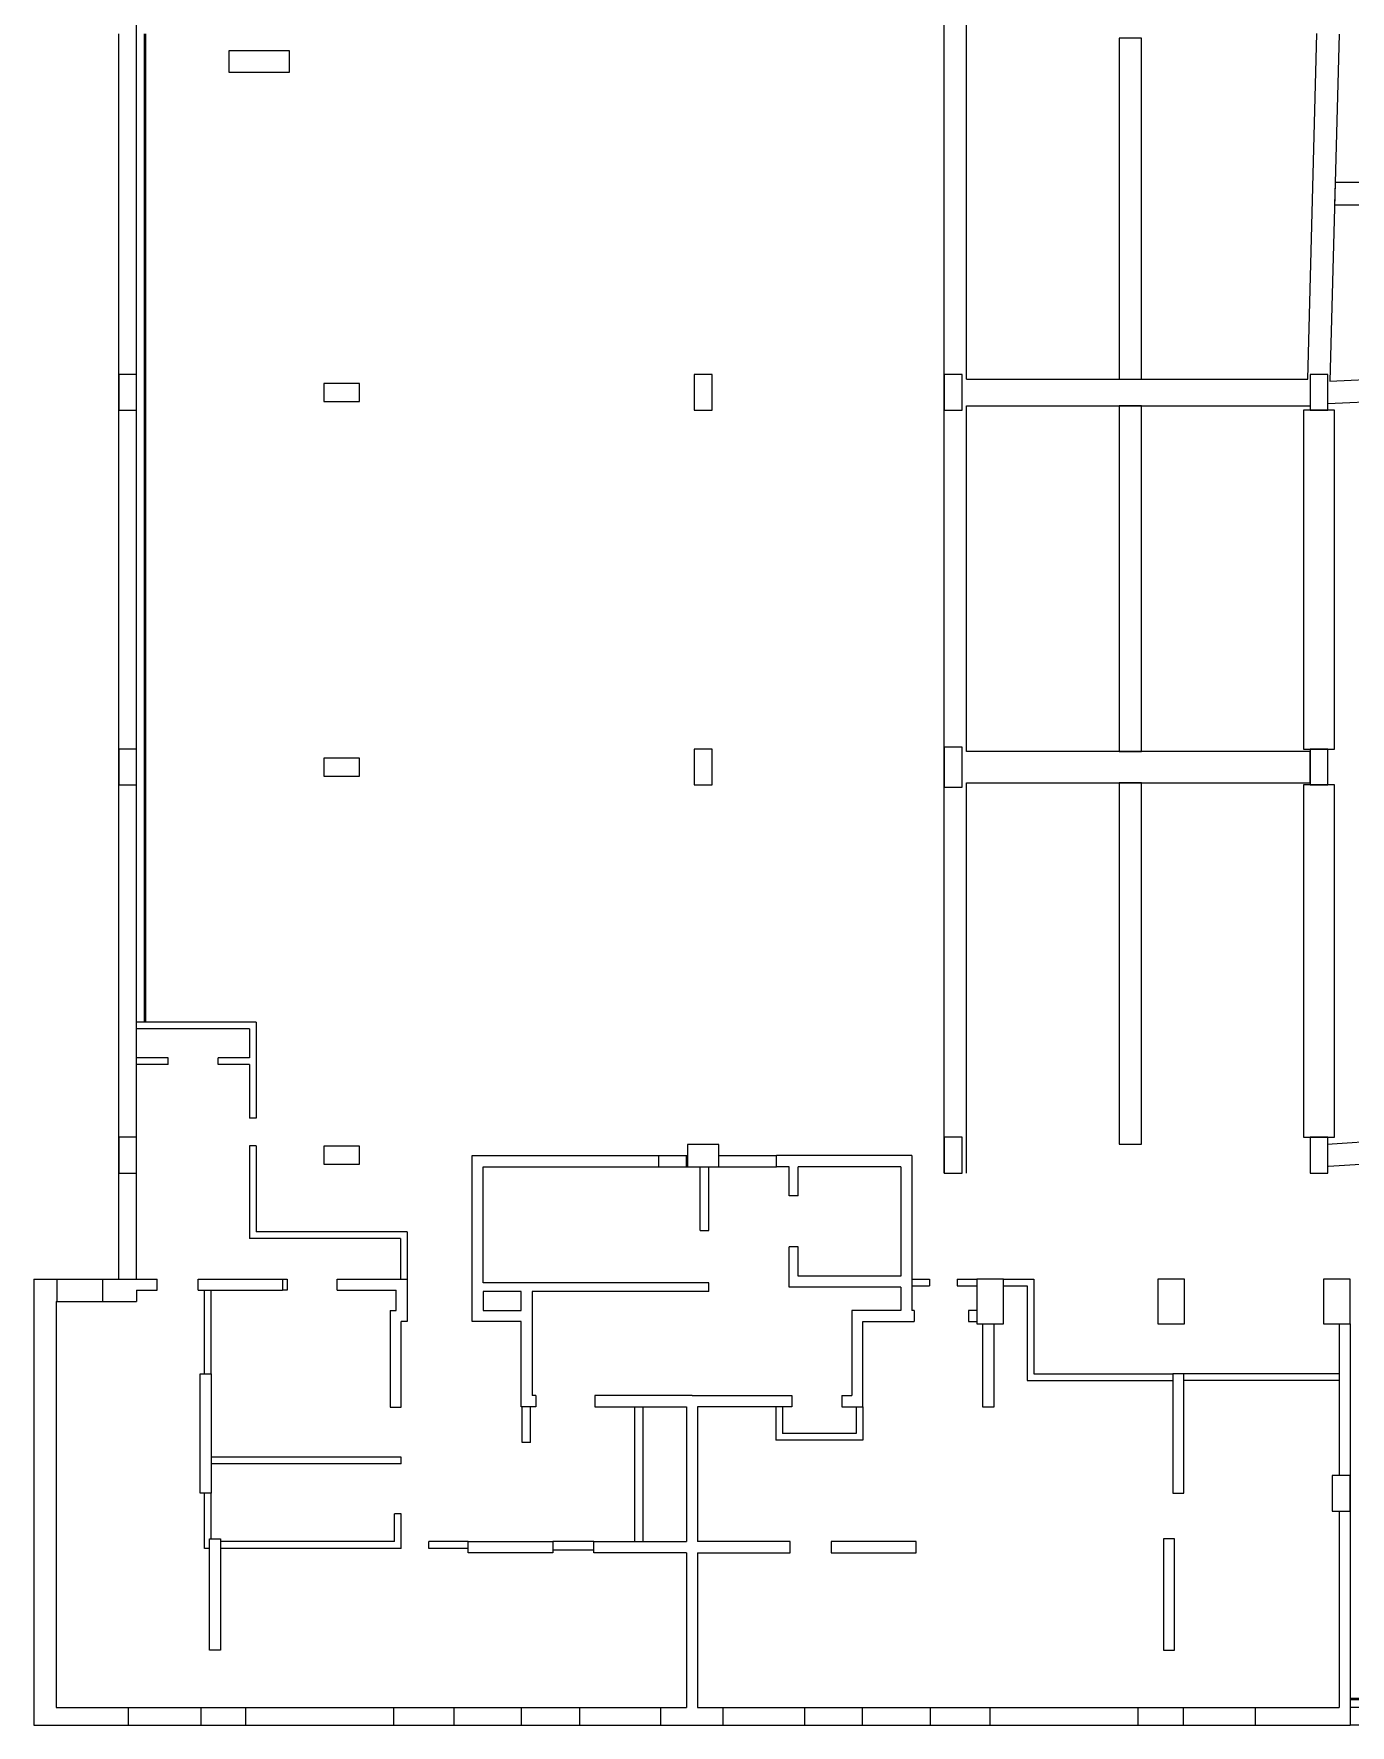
# Model space of a CAD drawing. Header units: metres. Extents: x -681087 to 1033303, y 74272 to 2630761.
# Drawn here: x 107483 to 136983, y 2090534 to 2128454 of the extents above; entities that cross this region are included whole.
import ezdxf

# ---------------------------------------------------------------- set-up
doc = ezdxf.new("R2010")
doc.units = ezdxf.units.M
for name, color, linetype in [('SKELETON_CLEAN', 7, 'Continuous'), ('SKELETON_ISOLATED', 1, 'Continuous'), ('SKELETON_ORIGINAL', 8, 'Continuous')]:
    doc.layers.add(name, color=color, linetype=linetype)

msp = doc.modelspace()

# ---------------------------------------------------------------- linework, layer by layer
at = {"layer": 'SKELETON_CLEAN'}
for p, q in [((127884, 2102914), (127884, 2129954)), ((128384, 2120714), (128384, 2129954)), ((109784, 2100534), (109784, 2128954)), ((109384, 2100534), (109384, 2128454)), ((136031, 2120714), (136233, 2128461)), ((111861, 2128084), (113202, 2128084)), ((111861, 2127587), (111861, 2128084)), ((113202, 2128084), (113202, 2127587)), ((132309, 2128354), (131809, 2128354)), ((131809, 2128354), (131809, 2120714)), ((132309, 2120714), (132309, 2128354)), ((136733, 2128448), (136530, 2120667)), ((113202, 2127587), (111861, 2127587)), ((136646, 2125124), (136633, 2124624)), ((144734, 2125124), (136646, 2125124)), ((136633, 2124624), (144734, 2124624)), ((136530, 2120667), (144734, 2121032)), ((109784, 2120814), (109384, 2120814)), ((109384, 2120814), (109384, 2120014)), ((109784, 2120014), (109784, 2120814)), ((114784, 2120614), (113984, 2120614)), ((113984, 2120614), (113984, 2120214)), ((114784, 2120214), (114784, 2120614)), ((122684, 2120814), (122284, 2120814)), ((122284, 2120814), (122284, 2120014)), ((122684, 2120014), (122684, 2120814)), ((128284, 2120814), (127884, 2120814)), ((127884, 2120814), (127884, 2120014)), ((128284, 2120014), (128284, 2120814)), ((128384, 2120714), (136031, 2120714)), ((131809, 2120714), (132309, 2120714)), ((136484, 2120814), (136084, 2120814)), ((136084, 2120814), (136084, 2120014)), ((136484, 2120014), (136484, 2120814)), ((113984, 2120214), (114784, 2120214)), ((128384, 2112364), (128384, 2120114)), ((128384, 2120114), (136084, 2120114)), ((132309, 2120114), (131809, 2120114)), ((131809, 2120114), (131809, 2112364)), ((132309, 2112364), (132309, 2120114)), ((109384, 2120014), (109784, 2120014)), ((122284, 2120014), (122684, 2120014)), ((127884, 2120014), (128284, 2120014)), ((136634, 2120014), (135934, 2120014)), ((135934, 2120014), (135934, 2112414)), ((136084, 2120014), (136484, 2120014)), ((136634, 2112414), (136634, 2120014)), ((109784, 2112414), (109384, 2112414)), ((109384, 2112414), (109384, 2111614)), ((109784, 2111614), (109784, 2112414)), ((114784, 2112214), (113984, 2112214)), ((113984, 2112214), (113984, 2111814)), ((114784, 2111814), (114784, 2112214)), ((122684, 2112414), (122284, 2112414)), ((122284, 2112414), (122284, 2111614)), ((122684, 2111614), (122684, 2112414)), ((128284, 2112464), (127884, 2112464)), ((127884, 2112464), (127884, 2111564)), ((128284, 2111564), (128284, 2112464)), ((136084, 2112364), (128384, 2112364)), ((131809, 2112364), (132309, 2112364)), ((135934, 2112414), (136634, 2112414)), ((136484, 2112414), (136084, 2112414)), ((136484, 2111614), (136484, 2112414)), ((113984, 2111814), (114784, 2111814)), ((109384, 2111614), (109784, 2111614)), ((122284, 2111614), (122684, 2111614)), ((127884, 2111564), (128284, 2111564)), ((128384, 2111664), (136084, 2111664)), ((128384, 2102914), (128384, 2111664)), ((132309, 2111664), (131809, 2111664)), ((131809, 2111664), (131809, 2103564)), ((132309, 2103564), (132309, 2111664)), ((136634, 2111614), (135934, 2111614)), ((135934, 2111614), (135934, 2103714)), ((136084, 2111614), (136484, 2111614)), ((136634, 2103714), (136634, 2111614)), ((112464, 2106294), (109784, 2106294)), ((112314, 2106144), (109784, 2106144)), ((112314, 2106144), (112314, 2105494)), ((112464, 2106294), (112464, 2104144)), ((110493, 2105494), (109784, 2105494)), ((110493, 2105344), (109784, 2105344)), ((110493, 2105344), (110493, 2105494)), ((112314, 2105494), (111613, 2105494)), ((111613, 2105344), (111613, 2105494)), ((112314, 2105344), (111613, 2105344)), ((112314, 2105344), (112314, 2104144)), ((112464, 2104144), (112314, 2104144)), ((109784, 2103714), (109384, 2103714)), ((109384, 2103714), (109384, 2102914)), ((109784, 2102914), (109784, 2103714)), ((112464, 2103524), (112314, 2103524)), ((112314, 2103524), (112314, 2101444)), ((112464, 2103524), (112464, 2101594)), ((114784, 2103514), (113984, 2103514)), ((113984, 2103514), (113984, 2103114)), ((114784, 2103114), (114784, 2103514)), ((122833, 2103554), (122133, 2103554)), ((122833, 2103054), (122833, 2103554)), ((128284, 2103714), (127884, 2103714)), ((127884, 2103714), (127884, 2102914)), ((128284, 2102914), (128284, 2103714)), ((131809, 2103564), (132309, 2103564)), ((135934, 2103714), (136634, 2103714)), ((136484, 2103714), (136084, 2103714)), ((136084, 2103714), (136084, 2102914)), ((136484, 2102914), (136484, 2103714)), ((113984, 2103114), (114784, 2103114)), ((117303, 2099584), (117303, 2103304)), ((117303, 2103304), (121493, 2103304)), ((117553, 2100454), (117553, 2103054)), ((117553, 2103054), (121493, 2103054)), ((121493, 2103054), (121493, 2103304)), ((121493, 2103304), (122113, 2103304)), ((121493, 2103054), (122113, 2103054)), ((122113, 2103304), (122133, 2103304)), ((122113, 2103054), (122413, 2103054)), ((122133, 2103054), (122833, 2103054)), ((122413, 2101624), (122413, 2103054)), ((122613, 2101624), (122613, 2103054)), ((122833, 2103304), (124123, 2103304)), ((122833, 2103054), (124123, 2103054)), ((124123, 2103054), (124123, 2103304)), ((127163, 2103304), (124123, 2103304)), ((124413, 2103054), (124123, 2103054)), ((124413, 2102399), (124413, 2103054)), ((124613, 2102399), (124613, 2103054)), ((126913, 2103054), (124613, 2103054)), ((126913, 2103054), (126913, 2100604)), ((127163, 2103304), (127163, 2099834)), ((109384, 2102914), (109784, 2102914)), ((127884, 2102914), (128284, 2102914)), ((136084, 2102914), (136484, 2102914)), ((124613, 2102399), (124413, 2102399)), ((115853, 2101594), (112464, 2101594)), ((115853, 2101594), (115853, 2100534)), ((122413, 2101624), (122613, 2101624)), ((115703, 2101444), (112314, 2101444)), ((115703, 2101444), (115703, 2100534)), ((124613, 2101259), (124413, 2101259)), ((124413, 2100354), (124413, 2101259)), ((124613, 2100604), (124613, 2101259)), ((107483, 2100534), (110248, 2100534)), ((107483, 2100534), (107483, 2090534)), ((110248, 2100284), (110248, 2100534)), ((111168, 2100284), (111168, 2100534)), ((111168, 2100534), (113058, 2100534)), ((113058, 2100534), (113058, 2100284)), ((113058, 2100534), (113158, 2100534)), ((113158, 2100534), (113158, 2100284)), ((114278, 2100284), (114278, 2100534)), ((114278, 2100534), (115853, 2100534)), ((115853, 2100534), (115853, 2099584)), ((122613, 2100454), (117553, 2100454)), ((122613, 2100254), (122613, 2100454)), ((126913, 2100604), (124613, 2100604)), ((127163, 2100534), (127553, 2100534)), ((127553, 2100534), (127553, 2100384)), ((128173, 2100534), (128173, 2100384)), ((128173, 2100534), (128613, 2100534)), ((129213, 2100534), (128613, 2100534)), ((128613, 2100534), (128613, 2099534)), ((129213, 2099534), (129213, 2100534)), ((129213, 2100534), (129893, 2100534)), ((129893, 2100534), (129893, 2098414)), ((133273, 2100534), (132673, 2100534)), ((132673, 2100534), (132673, 2099534)), ((133273, 2099534), (133273, 2100534)), ((136983, 2100534), (136383, 2100534)), ((136383, 2100534), (136383, 2099534)), ((136983, 2099534), (136983, 2100534)), ((107983, 2100034), (107983, 2090934)), ((107983, 2100034), (109783, 2100034)), ((109783, 2100284), (109783, 2100034)), ((109784, 2100284), (110248, 2100284)), ((111168, 2100284), (113058, 2100284)), ((111458, 2098414), (111458, 2100284)), ((113158, 2100284), (113058, 2100284)), ((114278, 2100284), (115603, 2100284)), ((115603, 2099834), (115603, 2100284)), ((117553, 2100254), (117553, 2099834)), ((118403, 2100254), (117553, 2100254)), ((118403, 2099834), (118403, 2100254)), ((122613, 2100254), (118653, 2100254)), ((118653, 2100254), (118653, 2099834)), ((126913, 2100354), (124413, 2100354)), ((126913, 2100354), (126913, 2099834)), ((127163, 2100384), (127553, 2100384)), ((128173, 2100384), (128613, 2100384)), ((129213, 2100384), (129743, 2100384)), ((129743, 2100384), (129743, 2098264)), ((115468, 2099834), (115468, 2097664)), ((115468, 2099834), (115603, 2099834)), ((117553, 2099834), (118403, 2099834)), ((118653, 2099834), (118653, 2097924)), ((125813, 2099834), (125813, 2097924)), ((126913, 2099834), (125813, 2099834)), ((127213, 2099834), (127163, 2099834)), ((127213, 2099834), (127213, 2099584)), ((128613, 2099834), (128433, 2099834)), ((128433, 2099834), (128433, 2099584)), ((115718, 2097664), (115718, 2099584)), ((115853, 2099584), (115718, 2099584)), ((118403, 2099584), (117303, 2099584)), ((118403, 2097674), (118403, 2099584)), ((126063, 2097674), (126063, 2099584)), ((126063, 2099584), (127213, 2099584)), ((128433, 2099584), (128613, 2099584)), ((128613, 2099534), (129213, 2099534)), ((128748, 2097664), (128748, 2099534)), ((128998, 2099534), (128998, 2097664)), ((132673, 2099534), (133273, 2099534)), ((136383, 2099534), (136983, 2099534)), ((136983, 2099534), (136983, 2090534)), ((111208, 2095734), (111208, 2098414)), ((111208, 2098414), (111458, 2098414)), ((111458, 2098414), (111458, 2095734)), ((129743, 2098264), (133008, 2098264)), ((129893, 2098414), (133008, 2098414)), ((133258, 2098414), (133008, 2098414)), ((133008, 2098414), (133008, 2095734)), ((133258, 2095734), (133258, 2098414)), ((136733, 2098414), (133258, 2098414)), ((118733, 2097924), (118653, 2097924)), ((118733, 2097924), (118733, 2097674)), ((122233, 2097924), (120053, 2097924)), ((120053, 2097924), (120053, 2097674)), ((122233, 2097924), (124473, 2097924)), ((124473, 2097924), (124473, 2097674)), ((125593, 2097924), (125593, 2097674)), ((125593, 2097924), (125813, 2097924)), ((115468, 2097664), (115718, 2097664)), ((118733, 2097674), (118403, 2097674)), ((118423, 2096869), (118423, 2097674)), ((118613, 2096869), (118613, 2097674)), ((120053, 2097674), (122108, 2097674)), ((122108, 2097674), (122108, 2094649)), ((124473, 2097674), (122358, 2097674)), ((122358, 2097674), (122358, 2094649)), ((124113, 2097674), (124113, 2096924)), ((124263, 2097674), (124263, 2097074)), ((125593, 2097674), (126063, 2097674)), ((125913, 2097674), (125913, 2097074)), ((126063, 2097674), (126063, 2096924)), ((128998, 2097664), (128748, 2097664)), ((125913, 2097074), (124263, 2097074)), ((118613, 2096869), (118423, 2096869)), ((126063, 2096924), (124113, 2096924)), ((115718, 2096544), (111458, 2096544)), ((115718, 2096394), (111458, 2096394)), ((115718, 2096394), (115718, 2096544)), ((136983, 2096134), (136583, 2096134)), ((136583, 2096134), (136583, 2095334)), ((136983, 2095334), (136983, 2096134)), ((111458, 2095734), (111208, 2095734)), ((111308, 2094499), (111308, 2095734)), ((111458, 2094714), (111458, 2095734)), ((133008, 2095734), (133258, 2095734)), ((115568, 2094649), (115568, 2095274)), ((115718, 2095274), (115568, 2095274)), ((115718, 2094499), (115718, 2095274)), ((136583, 2095334), (136983, 2095334)), ((136733, 2095334), (136733, 2090934)), ((111418, 2092214), (111418, 2094714)), ((111418, 2094714), (111668, 2094714)), ((111668, 2094714), (111668, 2092214)), ((133048, 2094714), (132798, 2094714)), ((132798, 2094714), (132798, 2092214)), ((133048, 2092214), (133048, 2094714)), ((111418, 2094499), (111308, 2094499)), ((115568, 2094649), (111668, 2094649)), ((115718, 2094499), (111668, 2094499)), ((117213, 2094649), (116338, 2094649)), ((116338, 2094499), (116338, 2094649)), ((117213, 2094499), (116338, 2094499)), ((117213, 2094399), (117213, 2094649)), ((117213, 2094649), (119113, 2094649)), ((119113, 2094399), (117213, 2094399)), ((119113, 2094649), (119113, 2094399)), ((120033, 2094649), (119113, 2094649)), ((120033, 2094399), (120033, 2094649)), ((120033, 2094649), (122108, 2094649)), ((122108, 2094399), (120033, 2094399)), ((122108, 2094399), (122108, 2090934)), ((124433, 2094649), (122358, 2094649)), ((122358, 2094399), (124433, 2094399)), ((122358, 2094399), (122358, 2090934)), ((124433, 2094399), (124433, 2094649)), ((127253, 2094649), (125353, 2094649)), ((125353, 2094649), (125353, 2094399)), ((125353, 2094399), (127253, 2094399)), ((127253, 2094399), (127253, 2094649)), ((111668, 2092214), (111418, 2092214)), ((132798, 2092214), (133048, 2092214)), ((107983, 2090934), (122108, 2090934)), ((122358, 2090934), (136733, 2090934)), ((199612, 2090934), (136983, 2090934)), ((107483, 2090534), (136983, 2090534))]:
    msp.add_line(p, q, dxfattribs=at)
at = {"layer": 'SKELETON_ISOLATED'}
for p, q in [((109969, 2128454), (109969, 2106294)), ((136484, 2120164), (144795, 2120535)), ((136084, 2112039), (136084, 2111989)), ((136468, 2103564), (144768, 2104084)), ((136500, 2103065), (144800, 2103585)), ((122123, 2103304), (122123, 2103179)), ((107998, 2100534), (107998, 2100034)), ((109018, 2100534), (109018, 2100034)), ((111308, 2098414), (111308, 2100284)), ((136733, 2099534), (136733, 2096134)), ((136733, 2098264), (133258, 2098264)), ((120948, 2094649), (120948, 2097674)), ((121138, 2094649), (121138, 2097674)), ((120033, 2094459), (119113, 2094459)), ((109603, 2090534), (109603, 2090934)), ((111223, 2090934), (111223, 2090534)), ((112233, 2090534), (112233, 2090934)), ((115553, 2090534), (115553, 2090934)), ((116893, 2090934), (116893, 2090534)), ((118413, 2090534), (118413, 2090934)), ((119713, 2090934), (119713, 2090534)), ((121533, 2090534), (121533, 2090934)), ((122933, 2090534), (122933, 2090934)), ((124753, 2090934), (124753, 2090534)), ((126053, 2090534), (126053, 2090934)), ((127573, 2090934), (127573, 2090534)), ((128913, 2090534), (128913, 2090934)), ((132233, 2090534), (132233, 2090934)), ((133243, 2090934), (133243, 2090534)), ((134863, 2090534), (134863, 2090934)), ((144784, 2091134), (136983, 2091134)), ((144784, 2091104), (136983, 2091104))]:
    msp.add_line(p, q, dxfattribs=at)
at = {"layer": 'SKELETON_ORIGINAL'}
for p, q in [((127884, 2102914), (127884, 2129954)), ((128384, 2120714), (128384, 2129954)), ((109784, 2100534), (109784, 2128954)), ((109384, 2100534), (109384, 2128454)), ((109954, 2128454), (109954, 2106294)), ((109984, 2128454), (109984, 2106294)), ((136031, 2120714), (136233, 2128461)), ((111861, 2128084), (113202, 2128084)), ((111861, 2127587), (111861, 2128084)), ((113202, 2128084), (113202, 2127587)), ((132309, 2128354), (131809, 2128354)), ((131809, 2128354), (131809, 2120714)), ((132309, 2120714), (132309, 2128354)), ((136733, 2128448), (136530, 2120667)), ((113202, 2127587), (111861, 2127587)), ((136646, 2125124), (136633, 2124624)), ((144734, 2125124), (136646, 2125124)), ((136633, 2124624), (144734, 2124624)), ((136530, 2120667), (144734, 2121032)), ((109784, 2120814), (109384, 2120814)), ((109384, 2120814), (109384, 2120014)), ((109784, 2120014), (109784, 2120814)), ((114784, 2120614), (113984, 2120614)), ((113984, 2120614), (113984, 2120214)), ((114784, 2120214), (114784, 2120614)), ((122684, 2120814), (122284, 2120814)), ((122284, 2120814), (122284, 2120014)), ((122684, 2120014), (122684, 2120814)), ((128284, 2120814), (127884, 2120814)), ((127884, 2120814), (127884, 2120014)), ((128284, 2120014), (128284, 2120814)), ((128384, 2120714), (136031, 2120714)), ((131809, 2120714), (132309, 2120714)), ((136484, 2120814), (136084, 2120814)), ((136084, 2120814), (136084, 2120014)), ((136484, 2120014), (136484, 2120814)), ((136484, 2120164), (144795, 2120535)), ((113984, 2120214), (114784, 2120214)), ((128384, 2112364), (128384, 2120114)), ((128384, 2120114), (136084, 2120114)), ((132309, 2120114), (131809, 2120114)), ((131809, 2120114), (131809, 2112364)), ((132309, 2112364), (132309, 2120114)), ((109384, 2120014), (109784, 2120014)), ((122284, 2120014), (122684, 2120014)), ((127884, 2120014), (128284, 2120014)), ((136634, 2120014), (135934, 2120014)), ((135934, 2120014), (135934, 2112414)), ((136084, 2120014), (136484, 2120014)), ((136634, 2112414), (136634, 2120014)), ((109784, 2112414), (109384, 2112414)), ((109384, 2112414), (109384, 2111614)), ((109784, 2111614), (109784, 2112414)), ((114784, 2112214), (113984, 2112214)), ((113984, 2112214), (113984, 2111814)), ((114784, 2111814), (114784, 2112214)), ((122684, 2112414), (122284, 2112414)), ((122284, 2112414), (122284, 2111614)), ((122684, 2111614), (122684, 2112414)), ((128284, 2112464), (127884, 2112464)), ((127884, 2112464), (127884, 2111564)), ((128284, 2111564), (128284, 2112464)), ((136084, 2112364), (128384, 2112364)), ((131809, 2112364), (132309, 2112364)), ((135934, 2112414), (136634, 2112414)), ((136484, 2112414), (136084, 2112414)), ((136084, 2112414), (136084, 2111614)), ((136084, 2111664), (136084, 2112364)), ((136484, 2111614), (136484, 2112414)), ((113984, 2111814), (114784, 2111814)), ((109384, 2111614), (109784, 2111614)), ((122284, 2111614), (122684, 2111614)), ((127884, 2111564), (128284, 2111564)), ((128384, 2111664), (136084, 2111664)), ((128384, 2102914), (128384, 2111664)), ((132309, 2111664), (131809, 2111664)), ((131809, 2111664), (131809, 2103564)), ((132309, 2103564), (132309, 2111664)), ((136634, 2111614), (135934, 2111614)), ((135934, 2111614), (135934, 2103714)), ((136084, 2111614), (136484, 2111614)), ((136634, 2103714), (136634, 2111614)), ((112464, 2106294), (109784, 2106294)), ((112314, 2106144), (109784, 2106144)), ((112314, 2106144), (112314, 2105494)), ((112464, 2106294), (112464, 2104144)), ((110493, 2105494), (109784, 2105494)), ((110493, 2105344), (109784, 2105344)), ((110493, 2105344), (110493, 2105494)), ((112314, 2105494), (111612, 2105494)), ((112314, 2105494), (111613, 2105494)), ((111613, 2105344), (111613, 2105494)), ((112314, 2105344), (111613, 2105344)), ((112314, 2105344), (112314, 2104144)), ((112464, 2104144), (112314, 2104144)), ((136468, 2103564), (144768, 2104084)), ((109784, 2103714), (109384, 2103714)), ((109384, 2103714), (109384, 2102914)), ((109784, 2102914), (109784, 2103714)), ((112464, 2103524), (112314, 2103524)), ((112314, 2103524), (112314, 2101444)), ((112464, 2103524), (112464, 2101594)), ((114784, 2103514), (113984, 2103514)), ((113984, 2103514), (113984, 2103114)), ((114784, 2103114), (114784, 2103514)), ((122833, 2103554), (122133, 2103554)), ((122133, 2103554), (122133, 2103054)), ((122834, 2103554), (122134, 2103554)), ((122134, 2103554), (122134, 2103054)), ((122833, 2103054), (122833, 2103554)), ((122834, 2103054), (122834, 2103554)), ((128284, 2103714), (127884, 2103714)), ((127884, 2103714), (127884, 2102914)), ((128284, 2102914), (128284, 2103714)), ((131809, 2103564), (132309, 2103564)), ((135934, 2103714), (136634, 2103714)), ((136484, 2103714), (136084, 2103714)), ((136084, 2103714), (136084, 2102914)), ((136484, 2102914), (136484, 2103714)), ((136500, 2103065), (144800, 2103585)), ((113984, 2103114), (114784, 2103114)), ((117303, 2099584), (117303, 2103304)), ((117303, 2103304), (121493, 2103304)), ((117553, 2100454), (117553, 2103054)), ((117553, 2103054), (121493, 2103054)), ((121493, 2103054), (121493, 2103304)), ((121493, 2103304), (122113, 2103304)), ((121493, 2103054), (122113, 2103054)), ((122113, 2103054), (122113, 2103304)), ((122113, 2103304), (122133, 2103304)), ((122113, 2103054), (122413, 2103054)), ((122133, 2103054), (122833, 2103054)), ((122134, 2103054), (122834, 2103054)), ((122413, 2101624), (122413, 2103054)), ((122613, 2101624), (122613, 2103054)), ((122833, 2103304), (124123, 2103304)), ((122833, 2103054), (124123, 2103054)), ((124123, 2103054), (124123, 2103304)), ((127163, 2103304), (124123, 2103304)), ((124413, 2103054), (124123, 2103054)), ((124413, 2102399), (124413, 2103054)), ((124613, 2102399), (124613, 2103054)), ((126913, 2103054), (124613, 2103054)), ((126913, 2103054), (126913, 2100604)), ((127163, 2103304), (127163, 2099834)), ((109384, 2102914), (109784, 2102914)), ((127884, 2102914), (128284, 2102914)), ((136084, 2102914), (136484, 2102914)), ((124613, 2102399), (124413, 2102399)), ((115853, 2101594), (112464, 2101594)), ((115853, 2101594), (115853, 2100534)), ((122413, 2101624), (122613, 2101624)), ((115703, 2101444), (112314, 2101444)), ((115703, 2101444), (115703, 2100534)), ((124613, 2101259), (124413, 2101259)), ((124413, 2100354), (124413, 2101259)), ((124613, 2100604), (124613, 2101259)), ((107483, 2100534), (110248, 2100534)), ((107483, 2100534), (107483, 2090534)), ((107998, 2100534), (107998, 2100034)), ((109018, 2100534), (109018, 2100034)), ((110248, 2100284), (110248, 2100534)), ((111168, 2100284), (111168, 2100534)), ((111168, 2100534), (113058, 2100534)), ((113058, 2100534), (113058, 2100284)), ((113058, 2100534), (113158, 2100534)), ((113158, 2100534), (113158, 2100284)), ((114278, 2100284), (114278, 2100534)), ((114278, 2100534), (115853, 2100534)), ((115853, 2100534), (115853, 2099584)), ((122613, 2100454), (117553, 2100454)), ((122613, 2100254), (122613, 2100454)), ((126913, 2100604), (124613, 2100604)), ((127163, 2100534), (127553, 2100534)), ((127553, 2100534), (127553, 2100384)), ((128173, 2100534), (128173, 2100384)), ((128173, 2100534), (128613, 2100534)), ((129213, 2100534), (128613, 2100534)), ((128613, 2100534), (128613, 2099534)), ((129213, 2099534), (129213, 2100534)), ((129213, 2100534), (129893, 2100534)), ((129893, 2100534), (129893, 2098414)), ((133273, 2100534), (132673, 2100534)), ((132673, 2100534), (132673, 2099534)), ((133273, 2099534), (133273, 2100534)), ((136983, 2100534), (136383, 2100534)), ((136383, 2100534), (136383, 2099534)), ((136983, 2099534), (136983, 2100534)), ((107983, 2100034), (107983, 2090934)), ((107983, 2100034), (109783, 2100034)), ((109783, 2100284), (109783, 2100034)), ((109784, 2100284), (110248, 2100284)), ((111168, 2100284), (113058, 2100284)), ((111308, 2098414), (111308, 2100284)), ((111458, 2098414), (111458, 2100284)), ((113158, 2100284), (113058, 2100284)), ((114278, 2100284), (115603, 2100284)), ((115603, 2099834), (115603, 2100284)), ((117553, 2100254), (117553, 2099834)), ((118403, 2100254), (117553, 2100254)), ((118403, 2099834), (118403, 2100254)), ((122613, 2100254), (118653, 2100254)), ((118653, 2100254), (118653, 2099834)), ((126913, 2100354), (124413, 2100354)), ((126913, 2100354), (126913, 2099834)), ((127163, 2100384), (127553, 2100384)), ((128173, 2100384), (128613, 2100384)), ((129213, 2100384), (129743, 2100384)), ((129743, 2100384), (129743, 2098264)), ((115468, 2099834), (115468, 2097664)), ((115468, 2099834), (115603, 2099834)), ((117553, 2099834), (118403, 2099834)), ((118653, 2099834), (118653, 2097924)), ((125813, 2099834), (125813, 2097924)), ((126913, 2099834), (125813, 2099834)), ((127213, 2099834), (127163, 2099834)), ((127213, 2099834), (127213, 2099584)), ((128613, 2099834), (128433, 2099834)), ((128433, 2099834), (128433, 2099584)), ((115718, 2097664), (115718, 2099584)), ((115853, 2099584), (115718, 2099584)), ((118403, 2099584), (117303, 2099584)), ((118403, 2097674), (118403, 2099584)), ((126063, 2097674), (126063, 2099584)), ((126063, 2099584), (127213, 2099584)), ((128433, 2099584), (128613, 2099584)), ((128613, 2099534), (129213, 2099534)), ((128748, 2097664), (128748, 2099534)), ((128998, 2099534), (128998, 2097664)), ((132673, 2099534), (133273, 2099534)), ((136383, 2099534), (136983, 2099534)), ((136733, 2099534), (136733, 2096134)), ((136983, 2099534), (136983, 2090534)), ((111208, 2095734), (111208, 2098414)), ((111208, 2098414), (111458, 2098414)), ((111458, 2098414), (111458, 2095734)), ((129743, 2098264), (133008, 2098264)), ((129893, 2098414), (133008, 2098414)), ((133258, 2098414), (133008, 2098414)), ((133008, 2098414), (133008, 2095734)), ((133258, 2095734), (133258, 2098414)), ((136733, 2098414), (133258, 2098414)), ((136733, 2098264), (133258, 2098264)), ((118733, 2097924), (118653, 2097924)), ((118733, 2097924), (118733, 2097674)), ((122233, 2097924), (120053, 2097924)), ((120053, 2097924), (120053, 2097674)), ((122233, 2097924), (124473, 2097924)), ((124473, 2097924), (124473, 2097674)), ((125593, 2097924), (125593, 2097674)), ((125593, 2097924), (125813, 2097924)), ((115468, 2097664), (115718, 2097664)), ((118733, 2097674), (118403, 2097674)), ((118423, 2096869), (118423, 2097674)), ((118613, 2096869), (118613, 2097674)), ((120053, 2097674), (122108, 2097674)), ((120948, 2094649), (120948, 2097674)), ((121138, 2094649), (121138, 2097674)), ((122108, 2097674), (122108, 2094649)), ((124473, 2097674), (122358, 2097674)), ((122358, 2097674), (122358, 2094649)), ((124113, 2097674), (124113, 2096924)), ((124263, 2097674), (124263, 2097074)), ((125593, 2097674), (126063, 2097674)), ((125913, 2097674), (125913, 2097074)), ((126063, 2097674), (126063, 2096924)), ((128998, 2097664), (128748, 2097664)), ((125913, 2097074), (124263, 2097074)), ((118613, 2096869), (118423, 2096869)), ((126063, 2096924), (124113, 2096924)), ((115718, 2096544), (111458, 2096544)), ((115718, 2096394), (111458, 2096394)), ((115718, 2096394), (115718, 2096544)), ((136983, 2096134), (136583, 2096134)), ((136583, 2096134), (136583, 2095334)), ((136983, 2095334), (136983, 2096134)), ((111458, 2095734), (111208, 2095734)), ((111308, 2094499), (111308, 2095734)), ((111458, 2094714), (111458, 2095734)), ((133008, 2095734), (133258, 2095734)), ((115568, 2094649), (115568, 2095274)), ((115718, 2095274), (115568, 2095274)), ((115718, 2094499), (115718, 2095274)), ((136583, 2095334), (136983, 2095334)), ((136733, 2095334), (136733, 2090934)), ((111418, 2092214), (111418, 2094714)), ((111418, 2094714), (111668, 2094714)), ((111668, 2094714), (111668, 2092214)), ((133048, 2094714), (132798, 2094714)), ((132798, 2094714), (132798, 2092214)), ((133048, 2092214), (133048, 2094714)), ((111418, 2094499), (111308, 2094499)), ((115568, 2094649), (111668, 2094649)), ((115718, 2094499), (111668, 2094499)), ((117213, 2094649), (116338, 2094649)), ((116338, 2094499), (116338, 2094649)), ((117213, 2094499), (116338, 2094499)), ((117213, 2094399), (117213, 2094649)), ((117213, 2094649), (119113, 2094649)), ((119113, 2094399), (117213, 2094399)), ((119113, 2094649), (119113, 2094399)), ((120033, 2094649), (119113, 2094649)), ((120033, 2094459), (119113, 2094459)), ((120033, 2094399), (120033, 2094649)), ((120033, 2094649), (122108, 2094649)), ((122108, 2094399), (120033, 2094399)), ((122108, 2094399), (122108, 2090934)), ((124433, 2094649), (122358, 2094649)), ((122358, 2094399), (124433, 2094399)), ((122358, 2094399), (122358, 2090934)), ((124433, 2094399), (124433, 2094649)), ((127253, 2094649), (125353, 2094649)), ((125353, 2094649), (125353, 2094399)), ((125353, 2094399), (127253, 2094399)), ((127253, 2094399), (127253, 2094649)), ((111668, 2092214), (111418, 2092214)), ((132798, 2092214), (133048, 2092214)), ((107983, 2090934), (122108, 2090934)), ((109603, 2090534), (109603, 2090934)), ((111223, 2090934), (111223, 2090534)), ((112233, 2090534), (112233, 2090934)), ((115553, 2090534), (115553, 2090934)), ((116893, 2090934), (116893, 2090534)), ((118413, 2090534), (118413, 2090934)), ((119713, 2090934), (119713, 2090534)), ((121533, 2090534), (121533, 2090934)), ((122358, 2090934), (136733, 2090934)), ((122933, 2090534), (122933, 2090934)), ((124753, 2090934), (124753, 2090534)), ((126053, 2090534), (126053, 2090934)), ((127573, 2090934), (127573, 2090534)), ((128913, 2090534), (128913, 2090934)), ((132233, 2090534), (132233, 2090934)), ((133243, 2090934), (133243, 2090534)), ((134863, 2090534), (134863, 2090934)), ((144784, 2091134), (136983, 2091134)), ((144784, 2091104), (136983, 2091104)), ((199612, 2090934), (136983, 2090934)), ((107483, 2090534), (136983, 2090534)), ((199750, 2090534), (136983, 2090534))]:
    msp.add_line(p, q, dxfattribs=at)

doc.saveas('drawing.dxf')
